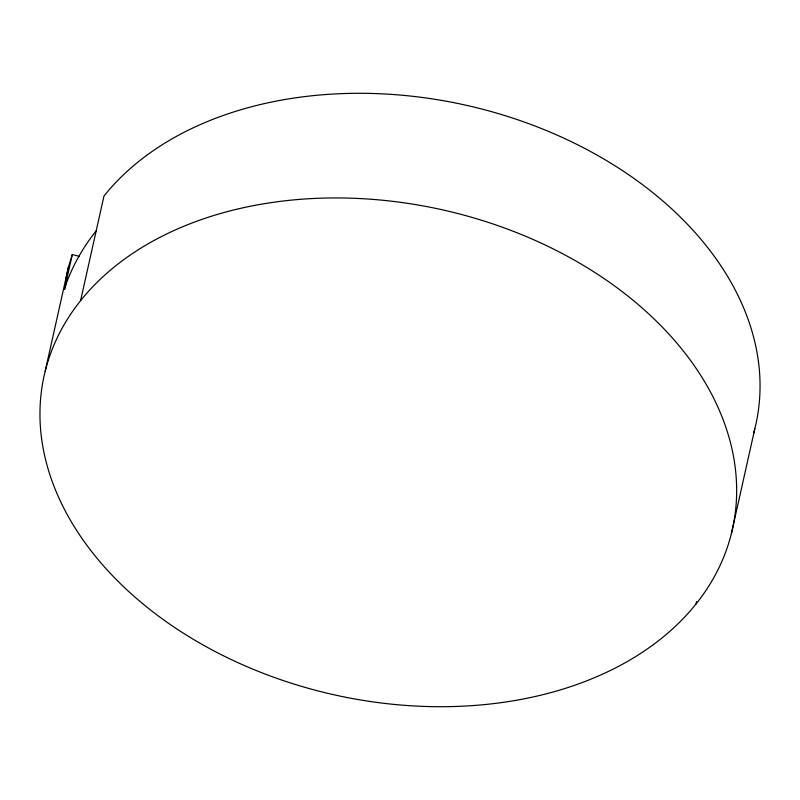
<?xml version="1.0" encoding="UTF-8"?>
<svg xmlns="http://www.w3.org/2000/svg" width="800" height="800" viewBox="0 0 800 800"><rect width="100%" height="100%" fill="white"/><g stroke="black" fill="none" stroke-linecap="round" stroke-linejoin="round"><path stroke-width="1.2" d="M45.19 371.18L68.58 266.54L72.32 254.49L79.5 256.46M72.32 254.49L64.52 289.37L66.57 282.76A352.6 248.46 12.6 0 1 96.18 230.89M80.59 300.65L103.98 196.01A352.6 248.46 12.6 0 1 528.05 123.41A352.6 248.46 12.6 0 1 753.56 433.53M696.02 603.99L696.57 601.56M731.42 533.46A352.6 248.46 12.6 0 0 268.88 202.96A352.6 248.46 12.6 0 0 164.62 620.55A352.6 248.46 12.6 0 0 731.42 533.46L754.81 428.82M65.44 282.08A352.6 248.46 12.6 0 1 68.58 266.54"/></g></svg>
